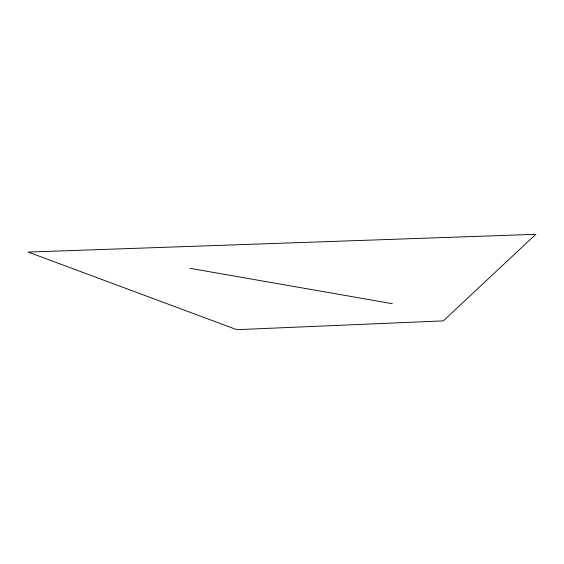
<?xml version="1.0" encoding="UTF-8"?>
<svg xmlns="http://www.w3.org/2000/svg" width="564" height="564" viewBox="0 0 564 564"><rect width="100%" height="100%" fill="white"/><g stroke="black" fill="none" stroke-linecap="round" stroke-linejoin="round"><path stroke-width="0.85" d="M189.864 268.309L392.332 303.672M535.8 234.321L443.346 320.881L236.802 329.679L28.2 252.073L535.8 234.321"/></g></svg>
